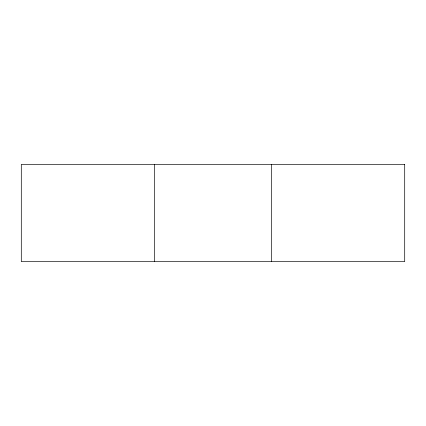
<?xml version="1.0" encoding="UTF-8"?>
<svg xmlns="http://www.w3.org/2000/svg" width="426" height="426" viewBox="0 0 426 426"><rect width="100%" height="100%" fill="white"/><g stroke="black" fill="none" stroke-linecap="round" stroke-linejoin="round"><path stroke-width="0.64" d="M271.602 164.388L271.602 261.612M154.398 164.388L154.398 261.612M404.7 164.388L21.3 164.388L21.3 261.612L404.7 261.612L404.7 164.388"/></g></svg>
